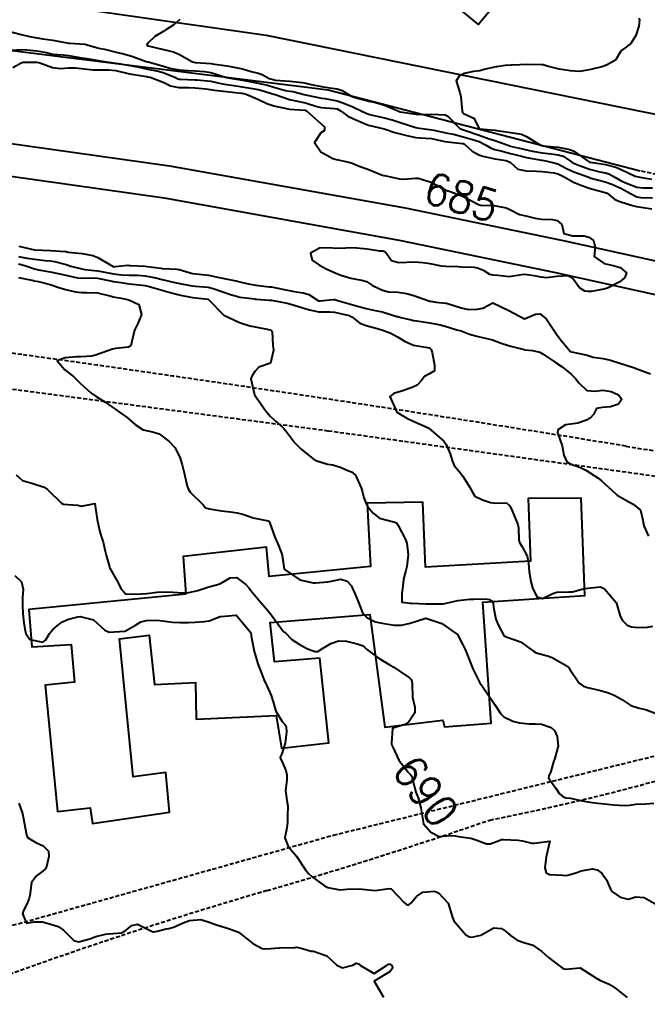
# Model space of a CAD drawing. Header units: metres. Extents: x 292545 to 299085, y 7450245 to 7463078.
# Drawn here: x 294178.5 to 294257.9, y 7462687.8 to 7462810.6 of the extents above; entities that cross this region are included whole.
import ezdxf
from ezdxf.enums import TextEntityAlignment as Align

# ---------------------------------------------------------------- set-up
doc = ezdxf.new("R2010")
doc.units = ezdxf.units.M
doc.linetypes.add('DASHED', pattern=[0.75, 0.5, -0.25])
for name, color, linetype in [('Cotas', 45, 'Continuous'), ('Curvas de Nivel 1m', 11, 'Continuous'), ('Curvas de Nivel 5m', 15, 'Continuous'), ('Edificações', 30, 'Continuous'), ('Linha Férrea', 20, 'Continuous'), ('Vias Primárias', 230, 'Continuous'), ('Vias Secundárias', 230, 'DASHED')]:
    doc.layers.add(name, color=color, linetype=linetype)
doc.styles.add('Style-STANDARD', font='STANDARD.shx')

msp = doc.modelspace()

# ---------------------------------------------------------------- linework, layer by layer
at = {"layer": 'Curvas de Nivel 1m', "flags": 128}
for points, elevation in [([(294198.8, 7462810.58), (294198.08, 7462809.95), (294197.06, 7462809.25), (294196.78, 7462809.11), (294195.63, 7462808.41), (294194.77, 7462807.56), (294194.65, 7462807.38), (294194.7, 7462807.27), (294194.76, 7462807.24), (294194.81, 7462807.23), (294196.76, 7462806.78), (294198, 7462806.48), (294198.75, 7462806.14), (294200.39, 7462805.2), (294200.74, 7462805.15), (294200.8, 7462805.14), (294202.74, 7462804.99), (294202.95, 7462804.96), (294204.74, 7462804.71), (294205.24, 7462804.64), (294206.73, 7462804.34), (294207.84, 7462804), (294208.72, 7462803.78), (294209.23, 7462803.62), (294210.11, 7462803.09), (294210.59, 7462802.96), (294210.71, 7462802.93), (294210.9, 7462802.89), (294212.71, 7462802.75), (294214.26, 7462802.59), (294214.71, 7462802.5), (294215.39, 7462802.34), (294216.7, 7462802.1), (294217.78, 7462801.92), (294218.7, 7462801.79), (294219.33, 7462801.61), (294220.35, 7462800.97), (294220.69, 7462800.79), (294220.95, 7462800.69), (294222.68, 7462800.26), (294223.54, 7462800.07), (294224.68, 7462799.75), (294226.66, 7462798.89), (294228.66, 7462798.58), (294228.97, 7462798.55), (294230.66, 7462798.6), (294232.35, 7462798.52), (294232.66, 7462798.35), (294234.17, 7462796.8), (294234.64, 7462796.6), (294234.92, 7462796.51), (294236.63, 7462795.92), (294237.89, 7462795.49), (294238.62, 7462795.26), (294240.04, 7462794.74), (294240.61, 7462794.56), (294242.1, 7462794.2), (294242.61, 7462794.09), (294243.36, 7462793.93), (294244.6, 7462793.72), (294245.71, 7462793.57), (294246.6, 7462793.47), (294247.24, 7462793.29), (294248.19, 7462792.64), (294248.42, 7462792.46), (294248.59, 7462792.38), (294248.99, 7462792.23), (294250.58, 7462791.63), (294251.88, 7462791.3), (294252.58, 7462791.17), (294253.03, 7462791.03), (294253.86, 7462790.57), (294254.57, 7462790.18), (294255.26, 7462789.85), (294256.56, 7462789.38), (294257.31, 7462789.28), (294258.55, 7462789.27)], 682), ([(294256.81, 7462810.75), (294256.91, 7462810.54), (294256.79, 7462809.71), (294256.42, 7462808.54), (294255.78, 7462807.54), (294254.76, 7462806.75), (294254.64, 7462806.68), (294254.53, 7462806.56), (294253.88, 7462805.43), (294252.74, 7462804.8), (294252.58, 7462804.74), (294252.12, 7462804.59), (294250.73, 7462804.26), (294249.34, 7462804.01), (294248.73, 7462804.03), (294248.17, 7462804.08), (294246.73, 7462804.28), (294245.23, 7462804.68), (294244.74, 7462804.82), (294244.57, 7462804.84), (294242.74, 7462804.86), (294240.8, 7462804.79), (294240.73, 7462804.79), (294240.68, 7462804.79), (294239.9, 7462804.74), (294238.88, 7462804.6), (294238.73, 7462804.59), (294237.26, 7462804.23), (294236.73, 7462804.08), (294235.93, 7462803.99), (294234.72, 7462803.74), (294234.11, 7462803.41), (294233.74, 7462802.81), (294234.18, 7462801.33), (294234.33, 7462800.8), (294234.47, 7462799), (294234.52, 7462798.8), (294234.66, 7462798.68), (294235.94, 7462798.07), (294236.62, 7462796.77), (294236.64, 7462796.75), (294236.67, 7462796.75), (294238.64, 7462796.57), (294238.85, 7462796.54), (294240.64, 7462796.28), (294241.98, 7462796.05), (294242.63, 7462795.78), (294244.39, 7462794.68), (294244.61, 7462794.62), (294244.69, 7462794.6), (294246.61, 7462794.42), (294248.11, 7462794.14), (294248.61, 7462793.91), (294250.44, 7462792.61), (294250.59, 7462792.54), (294250.69, 7462792.51), (294252.59, 7462792.22), (294253.9, 7462791.89), (294254.58, 7462791.6), (294256.36, 7462790.76), (294256.57, 7462790.7), (294256.72, 7462790.68), (294257.39, 7462790.53), (294258.43, 7462790.38)], 681), ([(294177.15, 7462809.11), (294178.78, 7462808.67), (294179.8, 7462808.43), (294180.77, 7462808.24), (294181.48, 7462808.14), (294182.77, 7462807.96), (294184.55, 7462807.61), (294184.76, 7462807.58), (294184.94, 7462807.57), (294186.76, 7462807.47), (294186.85, 7462807.45), (294187.11, 7462807.36), (294188.41, 7462807), (294188.76, 7462806.92), (294189.29, 7462806.8), (294190.75, 7462806.43), (294191.68, 7462806.23), (294192.75, 7462805.93), (294194.57, 7462805.27), (294194.74, 7462805.22), (294194.8, 7462805.21), (294196.73, 7462804.66), (294197.54, 7462804.43), (294198.73, 7462804.21), (294199.82, 7462804.12), (294200.73, 7462804.06), (294201.91, 7462804.01), (294202.72, 7462803.88), (294204.6, 7462803.27), (294204.71, 7462803.23), (294205.16, 7462803.15), (294206.71, 7462802.89), (294207, 7462802.84), (294208.71, 7462802.5), (294209.87, 7462802.26), (294210.7, 7462802.03), (294212.15, 7462801.61), (294212.7, 7462801.52), (294213.1, 7462801.45), (294214.69, 7462801.03), (294216.69, 7462800.63), (294217.13, 7462800.56), (294218.68, 7462800.27), (294219.73, 7462799.92), (294220.67, 7462799.53), (294221.89, 7462798.95), (294222.66, 7462798.59), (294223.14, 7462798.45), (294224.66, 7462798.15), (294225.62, 7462797.88), (294226.65, 7462797.54), (294228.62, 7462796.89), (294228.64, 7462796.89), (294228.78, 7462796.87), (294230.64, 7462796.63), (294230.91, 7462796.58), (294232.63, 7462796.21), (294233.39, 7462796.05), (294234.63, 7462795.74), (294236.1, 7462795.3), (294236.62, 7462795.12), (294237.36, 7462794.76), (294238.13, 7462794.28), (294238.61, 7462794.13), (294239.37, 7462793.98), (294240.6, 7462793.64), (294241.32, 7462793.44), (294242.6, 7462793.12), (294244.51, 7462792.77), (294244.59, 7462792.76), (294245.23, 7462792.67), (294246.59, 7462792.3), (294247.68, 7462791.74), (294248.58, 7462791.32), (294250.47, 7462790.61), (294250.57, 7462790.57), (294250.63, 7462790.56), (294252.56, 7462790.02), (294253.4, 7462789.74), (294254.55, 7462789.22), (294255.77, 7462788.55), (294256.54, 7462788.14), (294257.04, 7462788.04), (294258.54, 7462788.02)], 683), ([(294177.53, 7462806.69), (294178.76, 7462806.78), (294179.48, 7462806.73), (294180.75, 7462806.61), (294181.75, 7462806.42), (294182.75, 7462806.18), (294184.07, 7462806.08), (294184.75, 7462806.02), (294186.4, 7462805.72), (294186.75, 7462805.67), (294187.01, 7462805.63), (294188.74, 7462805.34), (294190.74, 7462805.06), (294191.05, 7462805.01), (294192.73, 7462804.7), (294193.45, 7462804.57), (294194.73, 7462804.3), (294195.91, 7462804.07), (294196.72, 7462803.85), (294198.25, 7462803.23), (294198.56, 7462803.07), (294198.71, 7462803.04), (294198.9, 7462803.03), (294200.71, 7462802.94), (294200.98, 7462802.93), (294202.71, 7462802.76), (294204.01, 7462802.46), (294204.7, 7462802.34), (294205.62, 7462802.22), (294206.7, 7462802.06), (294207.98, 7462801.84), (294208.7, 7462801.71), (294209.19, 7462801.59), (294210.69, 7462801.13), (294210.84, 7462801.08), (294212.68, 7462800.44), (294213.46, 7462800.27), (294214.68, 7462800.01), (294216.12, 7462799.56), (294216.67, 7462799.45), (294218.34, 7462799.32), (294218.67, 7462799.26), (294219.2, 7462798.98), (294220.05, 7462798.36), (294220.65, 7462798.06), (294222.23, 7462797.36), (294222.65, 7462797.2), (294223.9, 7462796.93), (294224.64, 7462796.73), (294225.99, 7462796.26), (294226.64, 7462796.1), (294227.67, 7462795.84), (294228.62, 7462795.64), (294229.9, 7462795.58), (294230.62, 7462795.51), (294232.31, 7462795.14), (294232.62, 7462795.08), (294234.53, 7462794.89), (294234.61, 7462794.87), (294234.77, 7462794.8), (294235.75, 7462793.93), (294236.6, 7462793.47), (294237.11, 7462793.28), (294238.6, 7462792.96), (294240.05, 7462792.74), (294240.59, 7462792.47), (294241.52, 7462791.65), (294242.58, 7462791.42), (294243.87, 7462791.4), (294244.58, 7462791.34), (294246.08, 7462791.17), (294246.58, 7462791.05), (294246.85, 7462790.93), (294247.38, 7462790.65), (294248.56, 7462790), (294249.62, 7462789.56), (294250.55, 7462789.25), (294252.4, 7462788.73), (294252.54, 7462788.7), (294252.82, 7462788.59), (294253.76, 7462787.8), (294254.53, 7462787.52), (294256.02, 7462787.05), (294256.53, 7462786.9), (294258.43, 7462786.61)], 684), ([(294178.46, 7462781.91), (294180.45, 7462781.44), (294182.45, 7462781.36), (294184.3, 7462781.24), (294184.45, 7462781.21), (294184.69, 7462781.15), (294186.45, 7462780.96), (294187.8, 7462780.71), (294188.44, 7462780.45), (294190.4, 7462779.32), (294190.43, 7462779.31), (294190.64, 7462779.32), (294192.24, 7462779.5), (294192.43, 7462779.47), (294192.59, 7462779.45), (294194.43, 7462779.38), (294195.37, 7462779.26), (294196.43, 7462779.11), (294196.59, 7462779.09), (294198.43, 7462779), (294198.71, 7462778.94), (294200.42, 7462778.46), (294201.27, 7462778.35), (294202.42, 7462778.22), (294203.59, 7462777.99), (294204.41, 7462777.82), (294206.09, 7462777.46), (294206.41, 7462777.38), (294207.46, 7462777.12), (294208.4, 7462776.95), (294210.1, 7462776.78), (294210.4, 7462776.75), (294210.78, 7462776.69), (294212.4, 7462776.35), (294213.27, 7462776.17), (294214.39, 7462775.99), (294215.13, 7462775.77), (294216.35, 7462775.01), (294216.37, 7462775), (294216.54, 7462775.01), (294218.2, 7462775.17), (294218.38, 7462775.15), (294218.92, 7462774.98), (294220.38, 7462774.56), (294220.96, 7462774.38), (294222.37, 7462774), (294223.51, 7462773.78), (294224.36, 7462773.6), (294226.23, 7462773.02), (294226.35, 7462772.99), (294226.75, 7462772.89), (294228.05, 7462772.57), (294228.35, 7462772.51), (294228.77, 7462772.45), (294230.35, 7462772.22), (294231.52, 7462772.01), (294232.34, 7462771.78), (294233.8, 7462771.34), (294234.34, 7462771.18), (294235.4, 7462770.79), (294236.33, 7462770.5), (294237.76, 7462770.19), (294238.33, 7462770.04), (294239.42, 7462769.64), (294240.32, 7462769.36), (294240.82, 7462769.23), (294242.31, 7462768.83), (294242.41, 7462768.81), (294243.36, 7462768.69), (294244.31, 7462768.49), (294244.74, 7462768.24), (294246.29, 7462767.17), (294247.13, 7462766.65), (294248.27, 7462765.73), (294248.79, 7462765.15), (294249.23, 7462764.63), (294250.25, 7462763.65), (294251.28, 7462763.56), (294252.25, 7462763.68), (294253.3, 7462763.52), (294254.24, 7462763.09), (294254.65, 7462762.56), (294254.23, 7462761.91), (294253.23, 7462761.57), (294252.22, 7462761.48), (294251.44, 7462761.37), (294251.09, 7462760.6), (294250.67, 7462760.14), (294250.21, 7462759.9), (294249.1, 7462759.53), (294248.2, 7462759.38), (294247.56, 7462759.29), (294246.56, 7462758.66), (294246.52, 7462758.32), (294247.11, 7462756.65), (294247.35, 7462755.45), (294247.69, 7462754.64), (294248.14, 7462754.36), (294249.45, 7462753.93), (294250.13, 7462753.59), (294251.64, 7462752.59), (294252.11, 7462752.23), (294253.89, 7462750.57), (294254.09, 7462750.42), (294255.27, 7462749.74), (294256.08, 7462749.26), (294257.01, 7462748.53), (294257.32, 7462747.26), (294257.42, 7462746.53), (294258.03, 7462745.21)], 686), ([(294178.43, 7462779.65), (294179.23, 7462779.45), (294180.43, 7462779.05), (294180.94, 7462778.92), (294182.43, 7462778.65), (294183.45, 7462778.44), (294184.42, 7462778.23), (294185.88, 7462777.91), (294186.41, 7462777.85), (294187.85, 7462777.91), (294188.41, 7462777.86), (294190.24, 7462777.48), (294190.4, 7462777.45), (294191.39, 7462777.31), (294192.4, 7462777.15), (294194.09, 7462776.96), (294194.4, 7462776.93), (294194.82, 7462776.84), (294196.39, 7462776.38), (294197.6, 7462776.03), (294198.39, 7462775.83), (294198.88, 7462775.71), (294200.39, 7462775.43), (294202.38, 7462775.18), (294204.36, 7462773.16), (294206.35, 7462772.26), (294207.65, 7462771.81), (294208.34, 7462771.68), (294210.05, 7462771.38), (294210.34, 7462771.27), (294210.46, 7462771.09), (294210.56, 7462769.33), (294210.59, 7462769.09), (294210.64, 7462768.75), (294210.28, 7462767.09), (294208.8, 7462766.58), (294208.27, 7462766.07), (294207.91, 7462765.47), (294207.79, 7462765.11), (294208.24, 7462763.11), (294209.63, 7462761.1), (294210.21, 7462760.4), (294210.89, 7462759.77), (294211.74, 7462759.07), (294211.97, 7462758.84), (294212.19, 7462758.56), (294213.34, 7462757.05), (294214.16, 7462756.24), (294215.65, 7462755.02), (294216.14, 7462754.76), (294217.48, 7462754.34), (294218.14, 7462754.26), (294219.18, 7462753.93), (294220.13, 7462753.51), (294220.51, 7462753.35), (294221.02, 7462752.96), (294221.72, 7462751.33), (294221.84, 7462750.95), (294222.08, 7462750.08), (294222.38, 7462749.25), (294222.57, 7462748.94), (294223.26, 7462748.13), (294224.06, 7462747.52), (294225.96, 7462747), (294226.05, 7462746.97), (294226.11, 7462746.95), (294226.19, 7462746.9), (294226.39, 7462746.56), (294227.29, 7462744.88), (294227.48, 7462744.35), (294227.65, 7462742.88), (294227.48, 7462741.39), (294227.37, 7462740.89), (294227.08, 7462739.77), (294226.98, 7462738.89), (294226.85, 7462737.98), (294226.87, 7462736.89), (294227.93, 7462736.75), (294228.07, 7462736.74), (294229.93, 7462736.68), (294230.1, 7462736.68), (294231.93, 7462736.68), (294232.08, 7462736.68), (294232.84, 7462736.82), (294233.94, 7462737.11), (294235.47, 7462737.26), (294235.94, 7462737.27), (294237.4, 7462737.3), (294237.94, 7462737.23), (294238.24, 7462737.06), (294238.39, 7462736.75), (294238.44, 7462736.24), (294238.73, 7462734.75), (294239.07, 7462733.92), (294239.72, 7462732.73), (294239.79, 7462732.64), (294239.88, 7462732.56), (294240.16, 7462732.45), (294241.87, 7462731.86), (294243.5, 7462730.69), (294243.85, 7462730.46), (294245.27, 7462730.09), (294245.85, 7462729.88), (294247.54, 7462728.93), (294247.83, 7462728.74), (294247.93, 7462728.64), (294248.13, 7462728.33), (294249.26, 7462726.63), (294249.81, 7462726.26), (294250.34, 7462726.08), (294251.8, 7462725.74), (294252.96, 7462725.41), (294253.79, 7462725.06), (294254.65, 7462724.56), (294255.78, 7462723.83), (294256.74, 7462723.5), (294257.77, 7462723.28), (294259.76, 7462722.5)], 688), ([(294178.44, 7462780.6), (294179.51, 7462780.39), (294180.44, 7462780.24), (294181.78, 7462780.09), (294182.44, 7462780.03), (294182.99, 7462779.96), (294184.43, 7462779.58), (294185.05, 7462779.38), (294186.43, 7462779.02), (294186.82, 7462778.97), (294188.42, 7462778.77), (294189.11, 7462778.65), (294190.42, 7462778.4), (294191.44, 7462778.29), (294192.42, 7462778.25), (294193.48, 7462778.22), (294194.42, 7462778.13), (294195.78, 7462777.89), (294196.41, 7462777.75), (294198.36, 7462777.27), (294198.4, 7462777.26), (294198.6, 7462777.23), (294200.12, 7462776.93), (294200.4, 7462776.88), (294200.75, 7462776.85), (294202.4, 7462776.7), (294203.02, 7462776.55), (294204.39, 7462776.08), (294205.08, 7462775.84), (294206.39, 7462775.44), (294208.27, 7462775.23), (294208.38, 7462775.21), (294208.48, 7462775.2), (294210.06, 7462775.08), (294210.36, 7462775.06), (294210.38, 7462775.06), (294210.41, 7462775.06), (294212.38, 7462774.69), (294212.85, 7462774.58), (294214.37, 7462774.1), (294215.18, 7462773.84), (294216.36, 7462773.61), (294217.77, 7462773.59), (294218.36, 7462773.54), (294220.21, 7462773.12), (294220.35, 7462773.07), (294220.55, 7462772.97), (294221.55, 7462772.16), (294222.34, 7462771.87), (294223.76, 7462771.51), (294224.34, 7462771.33), (294225.49, 7462770.91), (294226.33, 7462770.45), (294227.28, 7462769.85), (294228.32, 7462769.4), (294230.09, 7462769.08), (294230.31, 7462769.03), (294230.43, 7462768.97), (294230.55, 7462768.85), (294230.69, 7462768.47), (294231, 7462766.84), (294230.98, 7462766.14), (294230.27, 7462765.73), (294229.73, 7462765.4), (294229.32, 7462764.86), (294228.81, 7462764.31), (294228.25, 7462764.05), (294226.98, 7462763.62), (294226.25, 7462763.39), (294225.86, 7462763.29), (294225.35, 7462762.91), (294226.21, 7462760.9), (294227.48, 7462760.16), (294228.2, 7462759.83), (294230.01, 7462759.03), (294230.19, 7462758.94), (294230.33, 7462758.85), (294232.17, 7462757.24), (294232.46, 7462756.83), (294232.95, 7462755.62), (294233.21, 7462754.81), (294233.49, 7462754.16), (294234.13, 7462753.35), (294234.58, 7462752.8), (294235.42, 7462751.47), (294235.79, 7462750.78), (294236.09, 7462750.28), (294237.04, 7462749.81), (294238.08, 7462749.48), (294238.75, 7462749.42), (294240.08, 7462749.43), (294240.47, 7462749.12), (294240.68, 7462748.72), (294241.14, 7462747.64), (294241.51, 7462746.72), (294241.59, 7462746.27), (294241.65, 7462744.71), (294241.73, 7462744.42), (294242.02, 7462743.96), (294242.68, 7462742.7), (294242.86, 7462741.83), (294242.95, 7462740.7), (294243.15, 7462739.51), (294243.39, 7462738.7), (294243.94, 7462737.57), (294244.62, 7462737.36), (294245.95, 7462737.98), (294246.46, 7462738.14), (294247.95, 7462738.18), (294248.41, 7462738.18), (294249.95, 7462738.62), (294251.96, 7462738.81), (294252.47, 7462738.58), (294253.93, 7462736.82), (294254.04, 7462736.57), (294254.46, 7462735.12), (294254.76, 7462734.56), (294255.34, 7462733.99), (294255.89, 7462733.74), (294256.75, 7462733.68), (294257.89, 7462733.72), (294258.56, 7462733.85)], 687), ([(294178.42, 7462777.96), (294180.3, 7462777.55), (294180.41, 7462777.53), (294180.94, 7462777.43), (294182.41, 7462777.06), (294183.64, 7462776.64), (294184.39, 7462776.42), (294185.63, 7462776.14), (294186.39, 7462776.04), (294187.07, 7462776.04), (294188.39, 7462776), (294190.13, 7462775.58), (294190.38, 7462775.51), (294191.4, 7462775.31), (294192.38, 7462775.12), (294193.61, 7462774.52), (294193.97, 7462773.28), (294193.52, 7462772.11), (294193.07, 7462771.29), (294192.72, 7462769.69), (294192.6, 7462769.3), (294192.31, 7462769.15), (294190.67, 7462768.95), (294190.31, 7462768.88), (294189.6, 7462768.62), (294188.3, 7462768.14), (294187.67, 7462767.98), (294186.3, 7462767.91), (294185.77, 7462767.91), (294184.3, 7462767.79), (294183.29, 7462767.41), (294184.28, 7462766.28), (294185.4, 7462765.38), (294186.25, 7462764.52), (294187.57, 7462763.36), (294188.24, 7462762.9), (294189.39, 7462762.16), (294190.22, 7462761.59), (294190.61, 7462761.32), (294192.2, 7462760.19), (294193.22, 7462759.29), (294194.19, 7462758.67), (294195.36, 7462758.43), (294196.18, 7462758.16), (294197.4, 7462757.24), (294198.16, 7462756.43), (294198.81, 7462755.22), (294199.1, 7462754.25), (294199.34, 7462753.22), (294199.75, 7462751.57), (294199.86, 7462751.21), (294200.1, 7462750.8), (294201.75, 7462749.18), (294201.9, 7462749.01), (294202.07, 7462748.83), (294202.54, 7462748.7), (294204.07, 7462748.43), (294205.21, 7462748.29), (294206.06, 7462748.19), (294206.88, 7462747.95), (294208.06, 7462747.54), (294209.96, 7462747.18), (294210.05, 7462747.14), (294210.09, 7462747.12), (294210.11, 7462747.09), (294210.16, 7462746.98), (294210.8, 7462745.08), (294211.21, 7462744.27), (294211.67, 7462743.06), (294211.73, 7462742.79), (294211.98, 7462741.06), (294213.96, 7462739.72), (294215.67, 7462739.32), (294215.96, 7462739.32), (294217.52, 7462739.44), (294217.96, 7462739.54), (294219.15, 7462739.8), (294219.96, 7462739.52), (294220.44, 7462738.97), (294220.91, 7462737.99), (294221.35, 7462736.96), (294221.91, 7462735.55), (294222.44, 7462734.94), (294223.41, 7462734.43), (294223.9, 7462734.29), (294224.64, 7462734.17), (294225.89, 7462733.99), (294226.81, 7462733.98), (294227.9, 7462734.21), (294229.9, 7462734.85), (294231.9, 7462734.19), (294233.88, 7462732.81), (294234.55, 7462731.48), (294234.9, 7462730.79), (294235.62, 7462729), (294235.7, 7462728.78), (294235.74, 7462728.68), (294235.83, 7462728.45), (294236.69, 7462726.77), (294237.79, 7462725.15), (294238.06, 7462724.76), (294238.55, 7462723.98), (294239.39, 7462722.74), (294239.76, 7462722.39), (294240.87, 7462721.84), (294241.75, 7462721.63), (294242.95, 7462721.49), (294243.75, 7462721.5), (294244.52, 7462721.45), (294245.75, 7462721.01), (294246.14, 7462720.66), (294246.49, 7462719.89), (294246.61, 7462718.65), (294246.19, 7462717.15), (294246.02, 7462716.67), (294245.96, 7462716.39), (294245.67, 7462715.47), (294245.44, 7462714.9), (294245.41, 7462714.67), (294245.66, 7462714.27), (294246.34, 7462713.35), (294246.8, 7462712.65), (294247.23, 7462712.24), (294247.64, 7462712.15), (294248.17, 7462712.1), (294249.63, 7462711.76), (294250.6, 7462711.57), (294251.63, 7462711.47), (294252.86, 7462711.35), (294253.63, 7462711.26), (294255.01, 7462711.17), (294255.63, 7462711.22), (294256.42, 7462711.32), (294257.63, 7462711.38), (294258.69, 7462711.45)], 689), ([(294177.96, 7462740.26), (294178.82, 7462739.46), (294179, 7462738.52), (294178.93, 7462737.45), (294178.94, 7462736.47), (294178.96, 7462735.45), (294179.09, 7462734.26), (294179.23, 7462733.45), (294179.35, 7462732.92), (294179.87, 7462732.14), (294181.48, 7462731.81), (294181.87, 7462732.13), (294182.36, 7462732.93), (294182.75, 7462733.41), (294183.35, 7462733.94), (294183.9, 7462734.33), (294184.61, 7462734.69), (294185.91, 7462735.02), (294186.22, 7462735.05), (294187.9, 7462734.65), (294189.33, 7462733.34), (294189.88, 7462733.07), (294191.8, 7462733.22), (294191.88, 7462733.23), (294191.93, 7462733.25), (294192.01, 7462733.3), (294193.19, 7462733.99), (294193.9, 7462734.38), (294194.59, 7462734.58), (294195.9, 7462734.61), (294196.63, 7462734.52), (294197.9, 7462734.33), (294198.81, 7462734.31), (294199.9, 7462734.32), (294200.75, 7462734.35), (294201.9, 7462734.43), (294202.53, 7462734.54), (294203.91, 7462735.05), (294204, 7462735.07), (294204.94, 7462735.15), (294205.83, 7462735.22), (294205.91, 7462735.22), (294205.96, 7462735.18), (294206, 7462735.14), (294206.88, 7462734.11), (294207.7, 7462733.11), (294207.76, 7462732.99), (294207.88, 7462732.39), (294208.1, 7462731.11), (294208.17, 7462730.8), (294208.67, 7462729.1), (294209.15, 7462727.76), (294209.43, 7462727.09), (294209.81, 7462726.32), (294210.34, 7462725.08), (294210.59, 7462724.27), (294210.95, 7462723.08), (294211.75, 7462721.78), (294212.09, 7462721.41), (294212.26, 7462721.06), (294212.29, 7462720.5), (294212.11, 7462719.06), (294211.7, 7462717.72), (294211.49, 7462717.27), (294211.52, 7462717.07), (294211.69, 7462716.76), (294212.22, 7462715.6), (294212.34, 7462715.06), (294212.32, 7462714.4), (294212.16, 7462713.06), (294212.35, 7462711.78), (294212.46, 7462711.06), (294212.43, 7462709.88), (294212.43, 7462709.06), (294212.31, 7462708.34), (294212.09, 7462707.06), (294212.48, 7462705.98), (294213.3, 7462705.05), (294213.55, 7462704.75), (294214.68, 7462703.03), (294215.06, 7462702.57), (294215.51, 7462702.16), (294217.07, 7462701), (294217.5, 7462700.78), (294219.01, 7462700.49), (294219.5, 7462700.54), (294219.9, 7462700.57), (294221.5, 7462700.63), (294221.85, 7462700.6), (294223.5, 7462700.43), (294225.26, 7462700.66), (294225.5, 7462700.61), (294227.16, 7462698.88), (294227.48, 7462698.61), (294227.75, 7462698.6), (294228.06, 7462698.87), (294228.72, 7462699.64), (294229.5, 7462700.21), (294230.98, 7462700.32), (294231.5, 7462700.1), (294232.72, 7462698.82), (294233.27, 7462697), (294233.33, 7462696.81), (294233.45, 7462696.56), (294234.93, 7462694.79), (294235.43, 7462694.55), (294235.7, 7462694.52), (294236.83, 7462694.77), (294237.44, 7462695.09), (294238.5, 7462695.69), (294239.44, 7462695.62), (294239.97, 7462695.26), (294240.6, 7462694.72), (294241.42, 7462694.15), (294242.27, 7462693.85), (294243.42, 7462693.51), (294244.55, 7462692.68), (294245.4, 7462691.94), (294246.13, 7462691.4), (294247.14, 7462690.64), (294247.28, 7462690.54), (294247.38, 7462690.5), (294247.54, 7462690.48), (294249.38, 7462690.62), (294251.37, 7462689.36), (294251.87, 7462689.09), (294253.08, 7462688.57), (294253.36, 7462688.41), (294253.95, 7462687.97), (294255.34, 7462686.89)], 691), ([(294178.47, 7462711.46), (294178.91, 7462710.16), (294179.04, 7462709.46), (294179.38, 7462707.66), (294179.43, 7462707.45), (294179.58, 7462707.13), (294180.62, 7462706.49), (294181.56, 7462706.07), (294182.22, 7462705.41), (294182.24, 7462704.72), (294181.98, 7462703.42), (294181.81, 7462703.13), (294181.53, 7462702.9), (294180.68, 7462702.27), (294180.08, 7462701.44), (294179.85, 7462699.8), (294179.79, 7462699.45), (294179.48, 7462698.69), (294179.04, 7462697.89), (294178.91, 7462697.46), (294179.45, 7462696.27), (294180.42, 7462696.46), (294181.45, 7462696.46), (294182.76, 7462696.09), (294183.44, 7462695.88), (294184.1, 7462695.39), (294185.42, 7462694.09), (294185.99, 7462693.94), (294187.42, 7462694.31), (294188.18, 7462694.59), (294189.43, 7462694.91), (294189.81, 7462694.95), (294191.43, 7462695.08), (294191.89, 7462695.3), (294192.74, 7462696), (294193.45, 7462696.14), (294195.21, 7462695.26), (294195.43, 7462695.18), (294195.51, 7462695.18), (294195.93, 7462695.26), (294197.1, 7462695.58), (294197.44, 7462695.62), (294197.99, 7462695.78), (294199.44, 7462696.41), (294200.02, 7462696.63), (294201.45, 7462696.75), (294202.65, 7462696.38), (294203.44, 7462696.08), (294204.96, 7462695.62), (294205.44, 7462695.46), (294206.21, 7462695.13), (294207.42, 7462694.21), (294208.03, 7462693.72), (294209.21, 7462693.09), (294209.41, 7462693.03), (294209.47, 7462693.03), (294210.29, 7462693.08), (294211.33, 7462693.16), (294211.41, 7462693.16), (294213.27, 7462693.2), (294213.41, 7462693.22), (294213.6, 7462693.23), (294214.42, 7462693.03), (294215.41, 7462692.76), (294215.7, 7462692.73), (294217.4, 7462692.17), (294218.66, 7462690.99), (294219.38, 7462690.65), (294220.69, 7462690.96), (294221.1, 7462691.24), (294221.39, 7462691.15), (294221.62, 7462690.95), (294223.37, 7462689.93), (294224.94, 7462690.91), (294225.19, 7462691.1), (294225.39, 7462691.09), (294225.64, 7462690.9), (294225.69, 7462690.59), (294225.38, 7462690.19), (294223.36, 7462688.93), (294224.54, 7462686.92)], 692)]:
    msp.add_lwpolyline(points, dxfattribs=dict(at, elevation=elevation))
at = {"layer": 'Curvas de Nivel 5m', "flags": 128}
for points, elevation in [([(294177.71, 7462804.49), (294178.74, 7462805.1), (294179.03, 7462805.17), (294180.74, 7462805.16), (294181.1, 7462805.07), (294182.73, 7462804.49), (294183.75, 7462804.38), (294184.73, 7462804.44), (294185.67, 7462804.44), (294186.73, 7462804.34), (294187.86, 7462804.22), (294188.73, 7462804.19), (294189.84, 7462804.22), (294190.72, 7462804.12), (294192.27, 7462803.75), (294192.72, 7462803.65), (294194.64, 7462803.34), (294194.71, 7462803.33), (294195.05, 7462803.27), (294196.71, 7462802.63), (294197.64, 7462802.17), (294198.7, 7462801.95), (294199.96, 7462801.95), (294200.7, 7462801.93), (294202.08, 7462801.81), (294202.7, 7462801.73), (294203.18, 7462801.65), (294204.7, 7462801.47), (294206.57, 7462801.26), (294206.69, 7462801.24), (294207.18, 7462801.13), (294208.68, 7462800.5), (294209.81, 7462799.96), (294210.67, 7462799.63), (294212.47, 7462799.26), (294212.67, 7462799.23), (294214.59, 7462799.11), (294214.66, 7462799.09), (294214.8, 7462799.03), (294216.65, 7462797.39), (294217.08, 7462797.01), (294217.1, 7462796.54), (294216.64, 7462796.23), (294215.83, 7462795.02), (294216.61, 7462793.84), (294218.14, 7462792.99), (294218.59, 7462792.87), (294220.15, 7462792.53), (294220.59, 7462792.38), (294221.49, 7462792.04), (294222.58, 7462791.64), (294224.3, 7462790.92), (294224.57, 7462790.84), (294224.67, 7462790.82), (294226.57, 7462790.4), (294227.09, 7462790.36), (294228.57, 7462790.52), (294228.93, 7462790.5), (294230.56, 7462789.98), (294232.29, 7462789.08), (294232.54, 7462788.95), (294232.95, 7462788.82), (294234.54, 7462788.23), (294235.68, 7462787.64), (294236.53, 7462787.16), (294236.85, 7462787.1), (294238.53, 7462787.04), (294240.06, 7462786.73), (294240.52, 7462786.52), (294241.71, 7462785.91), (294242.51, 7462785.72), (294243.73, 7462785.46), (294244.5, 7462785.33), (294245.91, 7462785.26), (294246.5, 7462785.13), (294247.09, 7462784.65), (294247.32, 7462783.49), (294248.48, 7462783.21), (294249.89, 7462783.2), (294250.48, 7462783.04), (294251.09, 7462782.6), (294251.27, 7462781.79), (294251.18, 7462780.6), (294252.44, 7462779.69), (294253.55, 7462779.46), (294254.43, 7462779.21), (294255.25, 7462778.55), (294255.03, 7462777.94), (294254.41, 7462777.39), (294252.86, 7462776.58), (294252.4, 7462776.47), (294250.83, 7462776.18), (294250.4, 7462776.16), (294249.99, 7462776.21), (294249.31, 7462776.62), (294248.42, 7462777.84), (294247.93, 7462778.15), (294246.42, 7462778.05), (294245.19, 7462777.89), (294244.42, 7462777.97), (294243.82, 7462778.09), (294242.42, 7462778.32), (294241.98, 7462778.28), (294240.42, 7462778.04), (294238.98, 7462778.18), (294238.42, 7462778.25), (294237.98, 7462778.32), (294237.25, 7462778.77), (294236.43, 7462779.14), (294236.01, 7462779.21), (294234.43, 7462779.25), (294233.97, 7462779.27), (294232.43, 7462779.32), (294231.88, 7462779.38), (294230.43, 7462779.65), (294229.5, 7462779.8), (294228.44, 7462779.87), (294227.48, 7462779.84), (294226.44, 7462779.79), (294225.57, 7462780.03), (294224.96, 7462780.91), (294224.73, 7462781.19), (294224.46, 7462781.26), (294224.09, 7462781.29), (294222.46, 7462781.52), (294221.16, 7462781.66), (294220.46, 7462781.7), (294219.78, 7462781.65), (294218.46, 7462781.6), (294217.78, 7462781.68), (294216.46, 7462781.67), (294215.3, 7462781.03), (294215.54, 7462780.12), (294216.44, 7462779.5), (294217.37, 7462779), (294218.43, 7462778.52), (294219.17, 7462778.23), (294220.42, 7462777.84), (294221.76, 7462777.6), (294222.41, 7462777.42), (294223.15, 7462776.93), (294224.4, 7462776.32), (294225.16, 7462776.14), (294226.39, 7462776.09), (294227.44, 7462775.93), (294228.39, 7462775.65), (294230.26, 7462774.98), (294230.38, 7462774.95), (294230.48, 7462774.95), (294231.21, 7462774.84), (294232.38, 7462774.71), (294232.52, 7462774.68), (294234.37, 7462774.11), (294235.27, 7462773.89), (294236.37, 7462773.92), (294237.08, 7462774.06), (294238.38, 7462774.75), (294240.37, 7462773.76), (294242.35, 7462772.71), (294243.74, 7462773.32), (294244.36, 7462773.34), (294245.14, 7462772.67), (294246.34, 7462770.92), (294246.5, 7462770.66), (294247.02, 7462769.95), (294248.13, 7462768.64), (294248.3, 7462768.55), (294249.9, 7462768.22), (294250.3, 7462768.11), (294251.02, 7462767.88), (294252.29, 7462767.68), (294253.22, 7462767.5), (294254.29, 7462767.16), (294256.14, 7462766.54), (294256.25, 7462766.51), (294256.28, 7462766.5), (294256.34, 7462766.49), (294258.28, 7462765.75)], 685), ([(294178.12, 7462752.98), (294178.92, 7462752.27), (294180.11, 7462751.91), (294181.65, 7462751.42), (294182.1, 7462751.13), (294183.86, 7462749.4), (294184.07, 7462749.27), (294185.86, 7462749.16), (294186.07, 7462749.12), (294186.4, 7462749.03), (294188.07, 7462749.35), (294188.32, 7462747.61), (294188.36, 7462747.35), (294188.65, 7462745.96), (294188.83, 7462745.34), (294189.13, 7462744.45), (294189.38, 7462743.33), (294189.49, 7462742.82), (294189.92, 7462741.33), (294189.98, 7462741.17), (294191, 7462739.31), (294191.32, 7462738.68), (294191.94, 7462737.93), (294193.32, 7462737.9), (294193.94, 7462737.94), (294194.64, 7462737.97), (294195.94, 7462738.14), (294197, 7462738.18), (294197.94, 7462738.13), (294199.1, 7462738.06), (294199.94, 7462738.11), (294201.1, 7462738.35), (294201.95, 7462738.64), (294202.35, 7462738.78), (294203.73, 7462739.16), (294203.9, 7462739.22), (294203.95, 7462739.24), (294205.16, 7462739.95), (294205.97, 7462740.02), (294207.15, 7462739.12), (294207.52, 7462738.69), (294207.94, 7462738.16), (294208.82, 7462737.1), (294209.91, 7462735.84), (294210.5, 7462735.08), (294211.88, 7462733.2), (294211.95, 7462733.14), (294212.09, 7462733.07), (294212.96, 7462732.14), (294213.87, 7462731.56), (294214.87, 7462731.03), (294215.86, 7462730.65), (294216.24, 7462730.64), (294216.85, 7462731.01), (294217.87, 7462731.66), (294218.86, 7462731.99), (294219.87, 7462731.93), (294221.21, 7462731.61), (294221.87, 7462731.42), (294222.13, 7462731.21), (294222.41, 7462730.94), (294223.85, 7462729.82), (294225.39, 7462728.9), (294225.83, 7462728.65), (294226.54, 7462728.18), (294227.82, 7462727.33), (294228.05, 7462727.11), (294228.13, 7462726.88), (294228.15, 7462726.53), (294228.2, 7462724.87), (294228.49, 7462723.59), (294228.5, 7462722.87), (294227.75, 7462721.74), (294227.23, 7462721.4), (294225.74, 7462720.96), (294225.7, 7462720.95), (294225.68, 7462720.9), (294225.57, 7462719.04), (294225.57, 7462718.9), (294225.61, 7462718.8), (294225.71, 7462718.55), (294226.48, 7462716.89), (294227.68, 7462715.37), (294227.93, 7462715.13), (294228.14, 7462714.87), (294228.26, 7462714.27), (294228.62, 7462712.87), (294228.92, 7462712.15), (294229.27, 7462710.86), (294229.59, 7462708.86), (294230.54, 7462707.81), (294231.58, 7462707.24), (294233.03, 7462707.36), (294233.58, 7462707.33), (294234.02, 7462707.25), (294235.58, 7462707.02), (294236.34, 7462706.77), (294237.57, 7462706.33), (294238.01, 7462706.31), (294239.15, 7462706.74), (294239.45, 7462706.86), (294239.57, 7462706.88), (294239.71, 7462706.87), (294241.57, 7462706.77), (294242.11, 7462706.7), (294243.3, 7462706.42), (294243.57, 7462706.4), (294245.57, 7462706.67), (294245.12, 7462704.67), (294244.93, 7462703.28), (294245.11, 7462702.67), (294245.52, 7462702.43), (294247.22, 7462702.34), (294247.52, 7462702.33), (294247.82, 7462702.34), (294248.84, 7462702.63), (294249.32, 7462702.82), (294249.53, 7462702.9), (294250.97, 7462703.17), (294251.53, 7462703.03), (294252.13, 7462702.59), (294252.71, 7462701.78), (294253.24, 7462700.57), (294253.5, 7462700.26), (294254.47, 7462699.58), (294255.48, 7462699.33), (294256.43, 7462699.6), (294257.49, 7462699.51), (294259.27, 7462698.5)], 690)]:
    msp.add_lwpolyline(points, dxfattribs=dict(at, elevation=elevation))
at = {"layer": 'Edificações'}
for points in [[(294246.86, 7462834.31), (294241.93, 7462828.81), (294238.35, 7462831.66), (294231.49, 7462823.34), (294237.48, 7462817.88), (294233.22, 7462812.65), (294236.51, 7462809.94), (294244.4, 7462819.37), (294251.65, 7462815.41), (294257.21, 7462824.16), (294248.36, 7462830.14), (294249.71, 7462831.74)], [(294199.55, 7462737.9), (294179.73, 7462735.96), (294180.11, 7462731.24), (294185.07, 7462731.53), (294185.5, 7462726.78), (294181.8, 7462726.4), (294183.34, 7462710.39), (294187.48, 7462710.87), (294187.77, 7462708.89), (294197.51, 7462710.34), (294197.03, 7462715.34), (294192.9, 7462714.81), (294191.2, 7462732.25), (294194.94, 7462732.69), (294195.62, 7462726.47), (294200.78, 7462726.71), (294200.88, 7462722.1), (294211, 7462722.53), (294211.64, 7462718.4), (294217.62, 7462719.08), (294216.5, 7462729.79), (294210.76, 7462729.35), (294210.22, 7462734.32), (294222.83, 7462735.33), (294224.73, 7462721.07), (294232.03, 7462721.95), (294232.27, 7462721.12), (294238.17, 7462721.56), (294237.1, 7462736.9), (294249.99, 7462737.72), (294249.51, 7462750.05), (294242.82, 7462749.99), (294243.1, 7462742.06), (294229.85, 7462741.32), (294229.52, 7462749.51), (294222.47, 7462749.41), (294222.91, 7462741.41), (294210.08, 7462740.13), (294209.76, 7462743.84), (294199.24, 7462742.65)]]:
    msp.add_lwpolyline(points, close=True, dxfattribs=at)
at = {"layer": 'Linha Férrea', "linetype": 'Continuous'}
for points in [[(294095.34, 7462801.73), (294114.71, 7462800.07), (294133.39, 7462798.32), (294157.08, 7462796.07), (294173.25, 7462795.49), (294197.52, 7462792.05), (294227.28, 7462786.76), (294247.26, 7462782.64), (294270.97, 7462777.4), (294289.57, 7462773.11), (294309.73, 7462768.54), (294329.41, 7462764.15)], [(294095.03, 7462798.7), (294114.74, 7462796.96), (294132.97, 7462795.41), (294156.6, 7462793.35), (294172.65, 7462791.41), (294196.81, 7462788), (294226.53, 7462782.66), (294246.29, 7462778.57), (294270.11, 7462773.3), (294288.54, 7462769.15), (294308.81, 7462764.47), (294328.48, 7462760.07)]]:
    msp.add_lwpolyline(points, dxfattribs=at)
at = {"layer": 'Vias Primárias'}
msp.add_lwpolyline([(294044.9, 7462827.7), (294139.34, 7462818.65), (294209.72, 7462808.58), (294263.04, 7462797.77)], dxfattribs=at)
msp.add_lwpolyline([(293044.9, 7462779.52, 0.047074), (293073.85, 7462775.28, 0.064852), (293113.58, 7462773.07, 0.026219), (293159.09, 7462771.02, -0.001975), (293243.86, 7462767.17), (293350.89, 7462760.3), (293407.86, 7462758.6), (293438.41, 7462760.59), (293551.98, 7462766.74), (293631.26, 7462770.6), (293709.4, 7462780.5), (293766.93, 7462787.48), (293814.94, 7462795.12), (293877.16, 7462807.6), (293928.99, 7462820.47, -0.022133), (294018.09, 7462821.58, -0.018306), (294044.9, 7462818.82), (294070.36, 7462817.67), (294154.86, 7462809.49), (294217.56, 7462801.67), (294256.98, 7462791.42)], format="xyb", dxfattribs=at)
at = {"layer": 'Vias Secundárias', "elevation": 699.68}
msp.add_lwpolyline([(294710.08, 7462740.23), (294657.69, 7462737.67), (294625.87, 7462741.57), (294578.67, 7462743.98), (294523.76, 7462747.73), (294479.91, 7462751.08), (294462.65, 7462753.44), (294433.65, 7462758.63), (294359.16, 7462769.59), (294296.49, 7462782.89), (294256.98, 7462791.42)], dxfattribs=at)
at = {"layer": 'Vias Secundárias', "elevation": 696.5}
msp.add_lwpolyline([(294186.39, 7462586), (294174.39, 7462619.65), (294162.56, 7462656.74), (294156.41, 7462677.67, -0.351362), (294158.18, 7462681.95, -0.033483), (294165.43, 7462685.35, -0.022069), (294209.83, 7462700.4, 0.012302), (294237.98, 7462709.33, 0.034007), (294275.81, 7462719.47, 0.031208), (294296.7, 7462730.07, 0.758755), (294289.29, 7462752.12, -0.016058), (294255.17, 7462756.61, 0.006113), (294178.83, 7462768.19, 0.032696), (294146.66, 7462770.54, 0.383272), (294131.68, 7462749.95, 0.068264), (294133.33, 7462732.87, 0.000773), (294142.15, 7462699.71), (294163.22, 7462631.42), (294178.86, 7462588.01)], format="xyb", dxfattribs=at)
at = {"layer": 'Vias Secundárias'}
msp.add_lwpolyline([(294158.19, 7462690.53), (294218.23, 7462707.42), (294259.88, 7462717.7, 0.104847), (294292.5, 7462733.5, 0.74945), (294286.4, 7462748.98), (294217.57, 7462758.52), (294173.34, 7462764.36), (294150.63, 7462765.64, 0.436401), (294136.83, 7462752.35, 0.059705), (294140.34, 7462727.11, 0.025865), (294151.31, 7462692.79, 0.478539)], format="xyb", close=True, dxfattribs=at)

# ---------------------------------------------------------------- texts
at = {"layer": 'Cotas', "style": 'Style-STANDARD'}
for s, rotation, p in [('685', 343.2927, (294234.41, 7462788.12, 685)), ('690', 306.4495, (294229.88, 7462712.98, 690))]:
    msp.add_text(s, height=4, rotation=rotation, dxfattribs=at).set_placement(p, align=Align.MIDDLE_CENTER)

doc.saveas('drawing.dxf')
